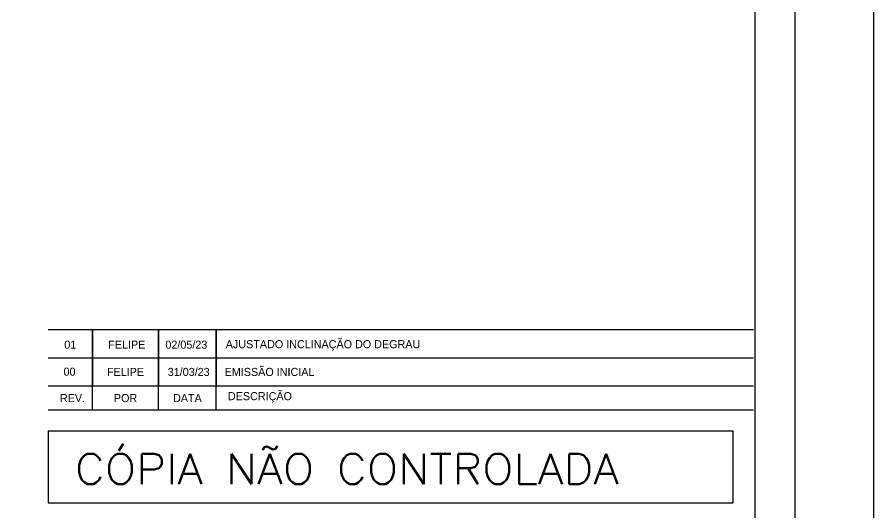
# Model space of a CAD drawing. Extents: x -3.9 to 84.1, y 0 to 62.5.
# Drawn here: x 62.84 to 84.1, y 14.84 to 27.14 of the extents above; entities that cross this region are included whole.
import ezdxf
from ezdxf.enums import TextEntityAlignment as Align

# ---------------------------------------------------------------- set-up
doc = ezdxf.new("R2010")
doc.units = 0
doc.header["$MEASUREMENT"] = 0
doc.linetypes.add('HIDDEN', pattern=[9.525, 6.35, -3.175])
doc.layers.get('0').update_dxf_attribs({"linetype": 'CONTINUOUS'})
doc.layers.get('Defpoints').update_dxf_attribs({"linetype": 'CONTINUOUS'})
for name, color, linetype in [('ARQ_FOLHA', 7, 'CONTINUOUS'), ('ARQ_TXT-2', 2, 'CONTINUOUS'), ('PENA_02', 2, 'CONTINUOUS'), ('PSG-NV2-FLH-SELO', 1, 'CONTINUOUS')]:
    doc.layers.add(name, color=color, linetype=linetype)
doc.styles.add('01-MILLEU', font='GOTHIC.TTF')
doc.styles.add('R300', font='SIMPLEX.SHX', dxfattribs={"width": 1.1, "height": 5.5})

msp = doc.modelspace()

# ---------------------------------------------------------------- linework, layer by layer
at = {"color": 5, "linetype": 'Continuous'}
for p, q in [((63.61, 16.874), (63.61, 15.095)), ((63.61, 16.874), (80.61, 16.874)), ((80.61, 15.095), (80.61, 16.874)), ((63.61, 15.095), (80.61, 15.095))]:
    msp.add_line(p, q, dxfattribs=at)
at = {"layer": 'ARQ_FOLHA', "color": 1}
for points in [[(-1.95, 1.55), (82.15, 1.55), (82.15, 60.95), (-1.95, 60.95)], [(0.55, 2.55), (81.15, 2.55), (81.15, 59.95), (0.55, 59.95)]]:
    msp.add_lwpolyline(points, close=True, dxfattribs=at)
at = {"layer": 'Defpoints', "color": 8, "linetype": 'HIDDEN', "ltscale": 100}
msp.add_lwpolyline([(-3.9, 62.5), (-3.9, 0), (84.1, 0), (84.1, 62.5)], close=True, dxfattribs=at)
at = {"layer": 'PENA_02', "linetype": 'Continuous'}
msp.add_lwpolyline([(-1.95, 1.55), (82.15, 1.55), (82.15, 60.95), (-1.95, 60.95), (-1.95, 1.55)], dxfattribs=at)
at = {"layer": 'PSG-NV2-FLH-SELO'}
for p, q in [((64.709, 17.39), (64.709, 17.99)), ((66.344, 17.39), (66.344, 17.99)), ((67.778, 17.39), (67.778, 17.99)), ((81.11, 17.39), (63.61, 17.39))]:
    msp.add_line(p, q, dxfattribs=at)
at = {"layer": 'PSG-NV2-FLH-SELO', "color": 251}
for points in [[(63.61, 19.389), (64.709, 19.389), (64.709, 18.689), (64.709, 19.389), (66.344, 19.389), (66.344, 18.689), (66.344, 19.389), (67.778, 19.389), (67.778, 18.689), (67.778, 19.389), (79.81, 19.389), (79.81, 19.389), (81.11, 19.389)], [(63.61, 18.689), (64.709, 18.689), (64.709, 17.99), (64.709, 18.689), (66.344, 18.689), (66.344, 17.99), (66.344, 18.689), (67.778, 18.689), (67.778, 17.99), (67.778, 18.689), (79.81, 18.689), (79.81, 18.689), (81.11, 18.689)]]:
    msp.add_lwpolyline(points, dxfattribs=at)
at = {"layer": 'PSG-NV2-FLH-SELO'}
msp.add_lwpolyline([(63.61, 17.99), (81.11, 17.99)], dxfattribs=at)

# ---------------------------------------------------------------- texts
at = {"color": 5, "linetype": 'Continuous', "style": 'R300', "width": 1.1}
msp.add_text('CÓPIA NÃO CONTROLADA', height=0.75, dxfattribs=at).set_placement((64.268, 15.558))
at = {"layer": 'ARQ_TXT-2', "style": '01-MILLEU'}
for s, p in [('AJUSTADO INCLINAÇÃO DO DEGRAU  ', (68.013, 18.927)), ('EMISSÃO INICIAL', (67.986, 18.239))]:
    msp.add_text(s, height=0.2, dxfattribs=at).set_placement(p)
at = {"layer": 'ARQ_TXT-2', "char_height": 0.2, "style": '01-MILLEU'}
for s, insert, width, attachment_point in [('DESCRIÇÃO', (68.068, 17.838), 3.93571, 1), ('REV.', (64.21, 17.79), 0.99956, 2), ('POR', (65.527, 17.79), 1.63449, 2), ('DATA', (66.705, 17.79), 3.93571, 1)]:
    msp.add_mtext(s, dxfattribs=dict(at, insert=insert, width=width, attachment_point=attachment_point))
at = {"layer": 'ARQ_TXT-2', "style": '01-MILLEU'}
for tag, text, p in [('01', '000', (64.155, 19.015)), ('FELIPE', '000', (65.558, 19.015)), ('02/05/23', '000', (67.036, 19.015)), ('00', '000', (64.136, 18.344)), ('FELIPE', 'RESP.DESEN', (65.527, 18.339)), ('31/03/23', '01/01/17', (67.094, 18.339))]:
    msp.add_attdef(tag, text=text, height=0.2, dxfattribs=at).set_placement(p, align=Align.MIDDLE_CENTER)

doc.saveas('drawing.dxf')
